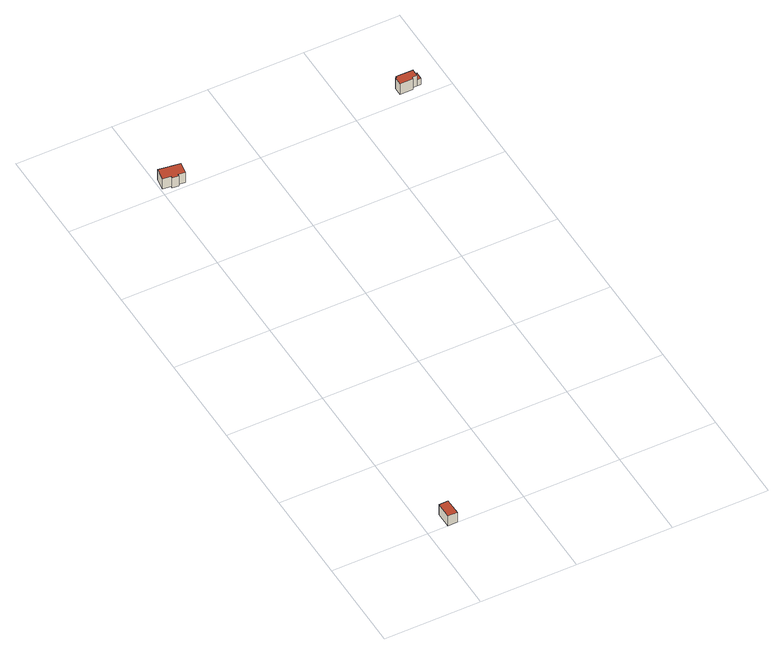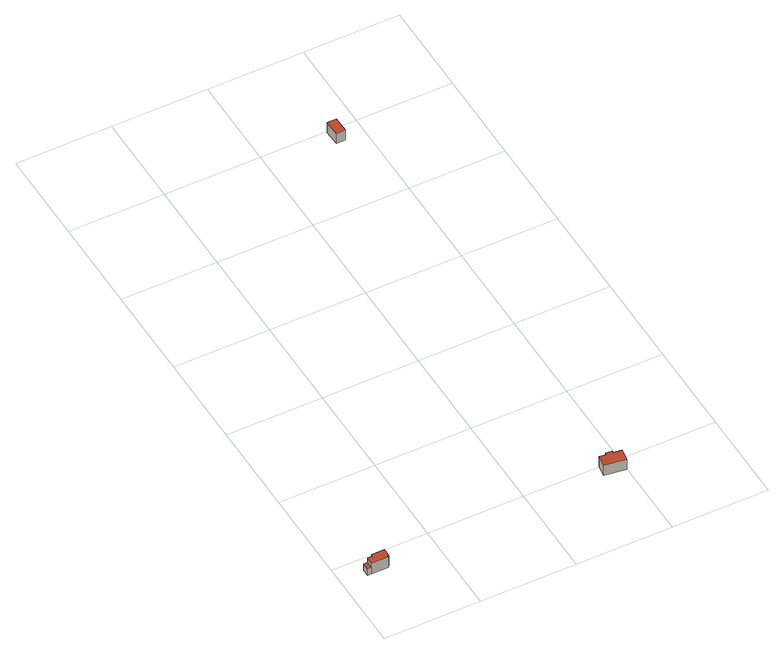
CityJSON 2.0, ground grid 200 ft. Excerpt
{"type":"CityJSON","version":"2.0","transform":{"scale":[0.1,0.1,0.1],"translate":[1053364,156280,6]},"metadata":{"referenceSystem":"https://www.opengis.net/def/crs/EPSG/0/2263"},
"CityObjects":{
"building1":{"type":"Building","attributes":{"name":"Bldg_1210013784","BIN":"4446808"},"geometry":[{"type":"MultiSurface","lod":"2","boundaries":[[[0,1,2,3]],[[4,5,6,7]],[[3,2,7,6]],[[0,3,6,5]],[[1,0,5,4]],[[2,1,4,7]]],"semantics":{"surfaces":[{"type":"RoofSurface","BIN":"4446808"},{"type":"GroundSurface"},{"type":"WallSurface"}],"values":[0,1,2,2,2,2]}}]},
"building2":{"type":"Building","attributes":{"name":"Bldg_1210000658","BIN":"4299359"},"geometry":[{"type":"MultiSurface","lod":"2","boundaries":[[[8,9,10,11,12,13,14,15]],[[16,17,18,19,20,21,22,23]],[[8,15,23,22]],[[9,8,22,21]],[[10,9,21,20]],[[11,10,20,19]],[[12,11,19,18]],[[13,12,18,17]],[[14,13,17,16]],[[15,14,16,23]]],"semantics":{"surfaces":[{"type":"RoofSurface","BIN":"4299359"},{"type":"GroundSurface"},{"type":"WallSurface"}],"values":[0,1,2,2,2,2,2,2,2,2]}}]},
"building3":{"type":"Building","attributes":{"name":"Bldg_1210016999","BIN":"4299264"},"geometry":[{"type":"MultiSurface","lod":"2","boundaries":[[[24,25,26,27]],[[28,29,30,31,32,33,34,35]],[[36,37,38,39,40,41,42,43,44,45]],[[24,35,34,25]],[[24,27,45,44]],[[28,35,44,43]],[[29,28,43,42]],[[30,29,42,41]],[[31,30,41,40]],[[32,31,40,39]],[[33,32,39,38]],[[34,33,38,37]],[[26,25,37,36]],[[27,26,36,45]]],"semantics":{"surfaces":[{"type":"RoofSurface","BIN":"4299264"},{"type":"GroundSurface"},{"type":"WallSurface"}],"values":[0,0,1,2,2,2,2,2,2,2,2,2,2,2]}}]}
},
"vertices":[
[614,345,262],[422,342,262],[427,4,262],[619,7,262],[422,342,10],[614,345,10],[619,7,10],[427,4,10],
[38,10347,335],[3,10093,335],[176,10068,335],[171,10030,335],[302,10012,335],[308,10055,335],[458,10034,335],[492,10283,335],[458,10034,79],[308,10055,79],[302,10012,79],[171,10030,79],[176,10068,79],[3,10093,79],[38,10347,79],[492,10283,79],
[5397,10413,166],[5394,10259,166],[5475,10257,166],[5479,10411,166],[5052,10421,278],[5052,10384,278],[5017,10385,278],[5013,10215,278],[5289,10208,278],[5290,10261,278],[5394,10259,278],[5397,10413,278],[5475,10257,8],[5394,10259,8],[5290,10261,8],[5289,10208,8],[5013,10215,8],[5017,10385,8],[5052,10384,8],[5052,10421,8],[5397,10413,8],[5479,10411,8]
]}
